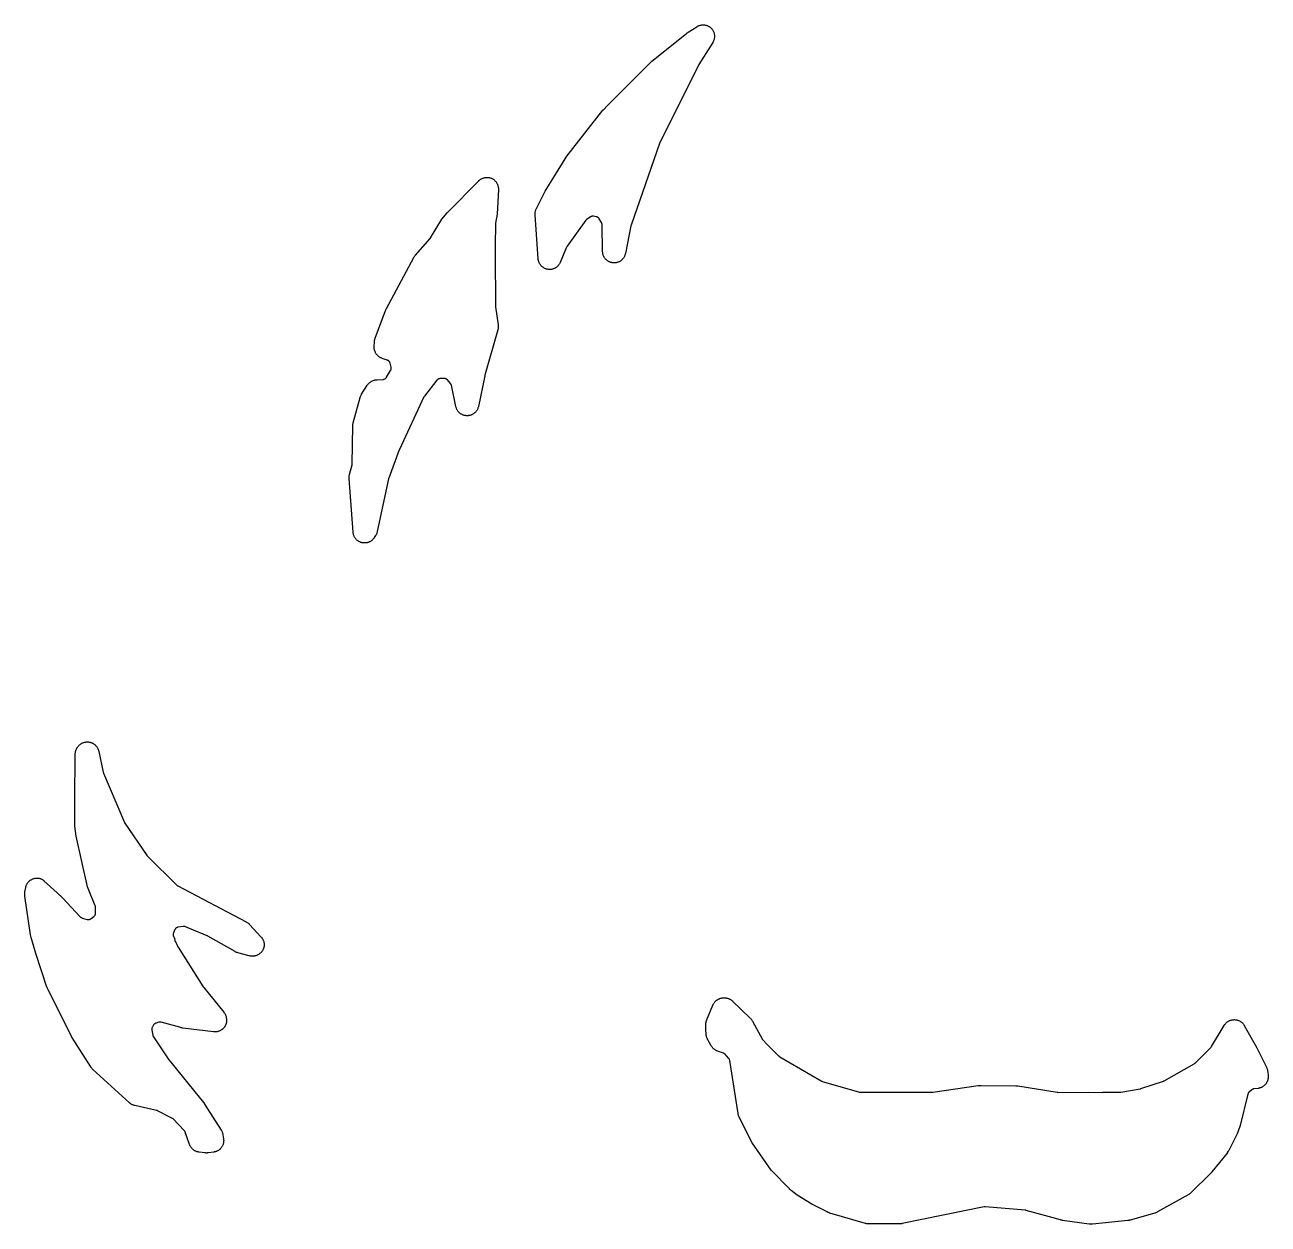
# Model space of a CAD drawing. Header units: millimetres. Extents: x 14 to 181, y 40 to 292.
# Drawn here: x 29.4 to 114.8, y 209.4 to 291.9 of the extents above; entities that cross this region are included whole.
import ezdxf

# ---------------------------------------------------------------- set-up
doc = ezdxf.new("R2010")
doc.units = ezdxf.units.MM
doc.layers.add('CUT', color=7, linetype='CONTINUOUS')

msp = doc.modelspace()

# ---------------------------------------------------------------- linework, layer by layer
at = {"layer": 'CUT'}
for points in [[(64.9095, 275.2933), (64.8787, 275.3255), (64.8569, 275.3507), (64.8294, 275.3858), (64.8102, 275.4131), (64.7863, 275.4507), (64.7699, 275.4798), (64.7499, 275.5196), (64.7364, 275.5502), (64.7204, 275.5918), (64.71, 275.6235), (64.6982, 275.6665), (64.691, 275.6991), (64.6835, 275.743), (64.6782, 275.7873), (64.6761, 275.8094), (64.4665, 278.8316), (64.4655, 278.8552), (64.4647, 278.9026), (64.4664, 278.95), (64.4695, 278.9854), (64.4762, 279.0323), (64.4831, 279.0671), (64.4947, 279.1131), (64.5051, 279.147), (64.5215, 279.1915), (64.5402, 279.235), (64.5501, 279.2566), (65.1448, 280.4636), (66.6536, 282.8572), (69.1236, 286.0135), (69.1408, 286.0342), (69.1548, 286.0501), (69.4331, 286.3312), (69.5764, 286.4759), (69.5943, 286.494), (69.8602, 286.7626), (72.394, 289.3037), (72.4121, 289.321), (72.4537, 289.3583), (72.4784, 289.3794), (74.867, 291.2936), (74.8855, 291.3077), (74.9162, 291.3297), (74.9785, 291.3719), (75.5729, 291.7548), (75.5915, 291.7661), (75.6291, 291.7878), (75.6676, 291.8077), (75.6972, 291.8212), (75.7376, 291.8372), (75.7683, 291.8478), (75.81, 291.8599), (75.8417, 291.8675), (75.8843, 291.8755), (75.9166, 291.88), (75.9598, 291.8839), (75.9923, 291.8852), (76.0357, 291.8849), (76.0682, 291.8831), (76.1114, 291.8786), (76.1435, 291.8737), (76.1861, 291.8651), (76.2176, 291.8571), (76.2591, 291.8444), (76.2897, 291.8334), (76.3298, 291.8168), (76.3593, 291.8029), (76.3976, 291.7825), (76.4255, 291.7658), (76.4617, 291.7418), (76.4879, 291.7225), (76.5216, 291.6951), (76.5458, 291.6734), (76.5767, 291.6429), (76.5987, 291.6189), (76.6265, 291.5856), (76.6461, 291.5596), (76.6705, 291.5237), (76.6875, 291.496), (76.7084, 291.458), (76.7227, 291.4287), (76.7398, 291.3888), (76.7512, 291.3583), (76.7644, 291.317), (76.7727, 291.2856), (76.7819, 291.2431), (76.7872, 291.211), (76.7922, 291.1679), (76.7944, 291.1354), (76.7953, 291.092), (76.7943, 291.0595), (76.791, 291.0162), (76.7869, 290.984), (76.7794, 290.9412), (76.7722, 290.9095), (76.7606, 290.8676), (76.7504, 290.8367), (76.7348, 290.7962), (76.7217, 290.7665), (76.7023, 290.7276), (76.6811, 290.6898), (76.67, 290.6711), (75.7166, 289.1505), (75.7092, 289.138), (75.6995, 289.1206), (75.6926, 289.1078), (73.0348, 283.7848), (73.0267, 283.7672), (73.0164, 283.7428), (73.0095, 283.7248), (71.0643, 278.1247), (71.0582, 278.105), (71.0508, 278.0779), (71.0461, 278.0579), (70.6674, 276.1629), (70.6626, 276.1415), (70.6519, 276.0991), (70.6392, 276.0571), (70.6282, 276.0262), (70.6114, 275.9857), (70.5974, 275.9561), (70.5768, 275.9174), (70.56, 275.8892), (70.5357, 275.8527), (70.5163, 275.8263), (70.4886, 275.7924), (70.4666, 275.768), (70.4357, 275.7369), (70.4115, 275.7148), (70.3778, 275.6868), (70.3515, 275.6671), (70.3152, 275.6426), (70.2871, 275.6256), (70.2486, 275.6047), (70.2191, 275.5905), (70.1787, 275.5734), (70.1479, 275.5622), (70.106, 275.5491), (70.0743, 275.5409), (70.0314, 275.532), (69.999, 275.5269), (69.9554, 275.5222), (69.9226, 275.5203), (69.8788, 275.5199), (69.846, 275.5211), (69.8024, 275.525), (69.7699, 275.5294), (69.7268, 275.5375), (69.6949, 275.5451), (69.6528, 275.5573), (69.6218, 275.568), (69.5811, 275.5842), (69.5512, 275.5979), (69.5123, 275.618), (69.4839, 275.6345), (69.4472, 275.6583), (69.4205, 275.6774), (69.3862, 275.7047), (69.3616, 275.7264), (69.3301, 275.7569), (69.3077, 275.7808), (69.2793, 275.8142), (69.2593, 275.8402), (69.2344, 275.8762), (69.217, 275.9041), (69.1956, 275.9423), (69.1811, 275.9717), (69.1635, 276.0119), (69.1519, 276.0426), (69.1383, 276.0842), (69.1297, 276.1159), (69.1203, 276.1587), (69.1148, 276.191), (69.1096, 276.2345), (69.1065, 276.2782), (69.1055, 276.3001), (69.0647, 278.1535), (69.0624, 278.1844), (69.057, 278.2149), (69.0484, 278.2447), (69.0368, 278.2734), (69.0223, 278.3008), (68.8719, 278.5524), (68.8563, 278.5759), (68.8385, 278.5979), (68.8188, 278.618), (68.7973, 278.6363), (68.7741, 278.6524), (68.7495, 278.6663), (68.7237, 278.6778), (68.697, 278.6868), (68.6695, 278.6933), (68.4832, 278.7281), (68.4546, 278.7321), (68.4258, 278.7332), (68.397, 278.7316), (68.3684, 278.7272), (68.3404, 278.7201), (68.3133, 278.7104), (68.2872, 278.6981), (68.2624, 278.6833), (68.0385, 278.5349), (68.0167, 278.519), (67.9964, 278.5011), (67.9778, 278.4815), (67.961, 278.4603), (66.6627, 276.6601), (66.6443, 276.6312), (66.6294, 276.6005), (66.1932, 275.5589), (66.1841, 275.5386), (66.1649, 275.4984), (66.1437, 275.4592), (66.1264, 275.4307), (66.1014, 275.3937), (66.0813, 275.367), (66.0528, 275.3328), (66.0302, 275.3082), (65.9985, 275.2769), (65.9736, 275.2547), (65.9389, 275.2267), (65.9119, 275.2071), (65.8746, 275.1827), (65.8458, 275.1658), (65.8063, 275.1452), (65.7759, 275.1312), (65.7346, 275.1146), (65.703, 275.1038), (65.6602, 275.0914), (65.6277, 275.0837), (65.5839, 275.0755), (65.5508, 275.0711), (65.5064, 275.0673), (65.473, 275.0662), (65.4284, 275.0669), (65.3951, 275.069), (65.3509, 275.0741), (65.3179, 275.0795), (65.2743, 275.089), (65.2421, 275.0976), (65.1997, 275.1113), (65.1685, 275.1231), (65.1276, 275.141), (65.0977, 275.1558), (65.0588, 275.1776), (65.0305, 275.1953), (64.994, 275.2208), (64.9676, 275.2413), (64.9338, 275.2703)], [(53.2306, 267.3816), (53.2491, 267.3916), (53.2866, 267.4108), (53.325, 267.4281), (53.3543, 267.4398), (53.3941, 267.4535), (53.4244, 267.4624), (53.4653, 267.4723), (53.4962, 267.4784), (53.5379, 267.4844), (53.5798, 267.4885), (53.6008, 267.4901), (54.0138, 267.5112), (54.0433, 267.5142), (54.0723, 267.5201), (54.1006, 267.5287), (54.1279, 267.5402), (54.1539, 267.5542), (54.1784, 267.5708), (54.2012, 267.5897), (54.222, 267.6107), (54.2406, 267.6337), (54.2569, 267.6584), (54.5359, 268.1315), (54.5499, 268.1581), (54.5611, 268.1861), (54.5695, 268.215), (54.5749, 268.2446), (54.5774, 268.2746), (54.5768, 268.3047), (54.5732, 268.3346), (54.5666, 268.364), (54.491, 268.6368), (54.4819, 268.6644), (54.4701, 268.691), (54.4559, 268.7163), (54.4393, 268.7401), (54.4204, 268.7622), (54.3995, 268.7824), (54.3768, 268.8004), (54.3524, 268.8162), (54.3266, 268.8295), (54.2996, 268.8403), (53.9536, 268.9595), (53.9319, 268.9676), (53.8888, 268.985), (53.8467, 269.0046), (53.8159, 269.0208), (53.7761, 269.0446), (53.7472, 269.064), (53.71, 269.0918), (53.6832, 269.114), (53.649, 269.1455), (53.6247, 269.1704), (53.594, 269.2052), (53.5724, 269.2325), (53.5454, 269.2703), (53.5267, 269.2996), (53.5038, 269.34), (53.483, 269.3815), (53.4731, 269.4025), (53.4705, 269.4086), (53.4626, 269.4279), (53.4476, 269.4667), (53.4345, 269.5062), (53.4261, 269.5362), (53.4167, 269.5767), (53.4111, 269.6074), (53.4055, 269.6486), (53.4027, 269.6796), (53.4009, 269.7212), (53.4011, 269.7628), (53.4016, 269.7836), (53.4168, 270.0886), (53.4185, 270.1117), (53.4232, 270.1578), (53.4303, 270.2036), (53.4373, 270.2376), (53.449, 270.2825), (53.463, 270.3266), (53.4706, 270.3485), (54.1871, 272.2587), (54.1986, 272.2865), (54.2296, 272.355), (54.243, 272.382), (56.1246, 275.8875), (56.1375, 275.9101), (56.1647, 275.9544), (56.1945, 275.9971), (56.2267, 276.038), (56.2433, 276.058), (57.253, 277.1995), (57.2701, 277.2208), (57.2852, 277.2435), (58.0518, 278.5166), (58.4089, 278.9593), (60.586, 281.1602), (60.6016, 281.1753), (60.6336, 281.2046), (60.667, 281.2324), (60.6929, 281.252), (60.7288, 281.2764), (60.7565, 281.2934), (60.7946, 281.3142), (60.8238, 281.3285), (60.8637, 281.3456), (60.8942, 281.3569), (60.9355, 281.3701), (60.9669, 281.3785), (61.0094, 281.3876), (61.0414, 281.3929), (61.0846, 281.3979), (61.117, 281.4), (61.1604, 281.4009), (61.1929, 281.3999), (61.2362, 281.3965), (61.2684, 281.3925), (61.3112, 281.3849), (61.3429, 281.3778), (61.3847, 281.3662), (61.4156, 281.356), (61.4561, 281.3404), (61.4858, 281.3273), (61.5246, 281.3079), (61.553, 281.2919), (61.5897, 281.2689), (61.6164, 281.2503), (61.6508, 281.2238), (61.6756, 281.2027), (61.7072, 281.1731), (61.7298, 281.1497), (61.7585, 281.1171), (61.7788, 281.0917), (61.8041, 281.0565), (61.8219, 281.0292), (61.8437, 280.9917), (61.8587, 280.9629), (61.8769, 280.9235), (61.8891, 280.8933), (61.9033, 280.8523), (61.9125, 280.8212), (61.9228, 280.779), (61.929, 280.7471), (61.9351, 280.7041), (61.9382, 280.6717), (61.9401, 280.6284), (61.94, 280.585), (61.9394, 280.5633), (61.8532, 278.8676), (61.7436, 278.2557), (61.7402, 278.2308), (61.7389, 278.2056), (61.725, 276.6975), (61.7201, 276.3529), (61.7211, 276.3229), (61.7215, 276.3204), (61.721, 276.269), (61.7162, 276.1743), (61.7159, 276.1659), (61.7156, 276.1543), (61.7155, 276.1459), (61.7346, 272.5739), (61.7355, 272.5524), (61.7378, 272.5231), (61.7402, 272.5017), (61.9243, 271.2714), (61.9273, 271.2476), (61.9318, 271.1997), (61.9338, 271.1516), (61.9334, 271.1156), (61.9302, 271.0676), (61.926, 271.0318), (61.9177, 270.9844), (61.9069, 270.9375), (61.9009, 270.9142), (61.0077, 267.8006), (61.0046, 267.7893), (61.0008, 267.7737), (60.9983, 267.7623), (60.5677, 265.6534), (60.5628, 265.6321), (60.5519, 265.5896), (60.539, 265.5477), (60.5278, 265.5168), (60.5109, 265.4764), (60.4968, 265.4468), (60.476, 265.4082), (60.459, 265.38), (60.4346, 265.3436), (60.415, 265.3173), (60.3871, 265.2834), (60.365, 265.2591), (60.334, 265.2282), (60.3096, 265.2061), (60.2757, 265.1783), (60.2494, 265.1588), (60.2129, 265.1344), (60.1848, 265.1175), (60.1461, 265.0968), (60.1165, 265.0827), (60.076, 265.0658), (60.0451, 265.0547), (60.0032, 265.0418), (59.9714, 265.0338), (59.9284, 265.0251), (59.8959, 265.0201), (59.8523, 265.0157), (59.8195, 265.0139), (59.7757, 265.0137), (59.7429, 265.0152), (59.6992, 265.0192), (59.6667, 265.0239), (59.6236, 265.0321), (59.5917, 265.0399), (59.5497, 265.0524), (59.5187, 265.0632), (59.4781, 265.0797), (59.4483, 265.0935), (59.4094, 265.1138), (59.3811, 265.1305), (59.3445, 265.1545), (59.3179, 265.1738), (59.2838, 265.2013), (59.2592, 265.2231), (59.2279, 265.2538), (59.2056, 265.2779), (59.1774, 265.3115), (59.1575, 265.3377), (59.1328, 265.3738), (59.1155, 265.4018), (59.0944, 265.4402), (59.08, 265.4697), (59.0627, 265.51), (59.0512, 265.5407), (59.0379, 265.5825), (59.0266, 265.6249), (59.0215, 265.6462), (58.7094, 267.1049), (58.7017, 267.1339), (58.6911, 267.1619), (58.6778, 267.1887), (58.6619, 267.2141), (58.6436, 267.2377), (58.4382, 267.4766), (58.4174, 267.4985), (58.3945, 267.5182), (58.3697, 267.5354), (58.3433, 267.5501), (58.3155, 267.5621), (58.2867, 267.5712), (58.2572, 267.5774), (58.2271, 267.5806), (58.1969, 267.5807), (57.9341, 267.5685), (57.9057, 267.5659), (57.8776, 267.5605), (57.8501, 267.5525), (57.8236, 267.5419), (57.7982, 267.5288), (57.7741, 267.5134), (57.7516, 267.4957), (57.7309, 267.476), (57.7122, 267.4544), (56.8598, 266.371), (56.84, 266.3426), (56.8236, 266.3121), (55.1438, 262.704), (55.139, 262.6932), (55.1328, 262.6783), (55.1285, 262.6673), (54.4007, 260.7172), (54.3937, 260.6962), (54.3883, 260.6748), (53.6195, 257.0627), (53.6148, 257.0428), (53.6046, 257.0034), (53.5925, 256.9646), (53.5822, 256.9359), (53.5667, 256.8982), (53.5538, 256.8706), (53.5349, 256.8345), (53.5145, 256.7993), (53.5039, 256.7819), (53.411, 256.6376), (53.3984, 256.619), (53.3722, 256.5825), (53.3443, 256.5474), (53.3221, 256.5221), (53.2907, 256.4899), (53.2661, 256.467), (53.2318, 256.4381), (53.205, 256.4177), (53.1679, 256.3924), (53.1392, 256.3748), (53.0998, 256.3533), (53.0695, 256.3387), (53.0282, 256.3212), (52.9966, 256.3097), (52.9537, 256.2964), (52.9211, 256.2881), (52.8771, 256.2791), (52.8438, 256.2741), (52.7991, 256.2696), (52.7656, 256.2679), (52.7206, 256.2679), (52.6871, 256.2695), (52.6424, 256.274), (52.6091, 256.279), (52.5651, 256.2879), (52.5325, 256.2962), (52.4896, 256.3094), (52.458, 256.3209), (52.4166, 256.3383), (52.3863, 256.3529), (52.3469, 256.3744), (52.3182, 256.3919), (52.2811, 256.4172), (52.2543, 256.4376), (52.2199, 256.4664), (52.1952, 256.4893), (52.1639, 256.5215), (52.1416, 256.5467), (52.1136, 256.5818), (52.094, 256.6091), (52.0697, 256.6469), (52.0529, 256.676), (52.0324, 256.716), (52.0186, 256.7466), (52.0022, 256.7885), (51.9916, 256.8204), (51.9794, 256.8636), (51.972, 256.8964), (51.9642, 256.9406), (51.9587, 256.9852), (51.9565, 257.0075), (51.6847, 260.6898), (51.6835, 260.7148), (51.6826, 260.7649), (51.6845, 260.815), (51.688, 260.8524), (51.6955, 260.9019), (51.7057, 260.951), (51.7115, 260.9754), (51.8885, 261.6387), (51.8938, 261.6628), (51.8972, 261.6872), (51.8986, 261.7118), (51.9352, 264.3144), (51.9358, 264.3333), (51.9379, 264.3708), (51.9416, 264.4083), (51.9456, 264.4363), (51.9523, 264.4733), (51.9607, 264.51), (51.9652, 264.5283), (52.437, 266.265), (52.4432, 266.2858), (52.4566, 266.3271), (52.472, 266.3677), (52.4849, 266.3975), (52.5041, 266.4364), (52.5252, 266.4744), (52.5361, 266.4931), (52.8967, 267.0749), (52.9089, 267.0936), (52.9343, 267.1304), (52.9615, 267.1658), (52.9831, 267.1914), (53.0137, 267.224), (53.0378, 267.2472), (53.0715, 267.2766), (53.0977, 267.2973), (53.1341, 267.3233), (53.1718, 267.3473), (53.1909, 267.3589)], [(34.2551, 231.2142), (34.2536, 231.2436), (34.2492, 231.2727), (34.242, 231.3012), (34.2321, 231.3289), (33.7434, 232.5029), (33.7006, 232.6214), (32.9197, 236.1123), (32.8242, 236.8102), (32.8209, 236.8427), (32.8209, 236.8428), (32.8194, 236.9032), (32.8293, 238.5963), (32.8571, 241.7444), (32.8579, 241.7673), (32.8606, 241.8129), (32.8657, 241.8583), (32.8712, 241.8921), (32.8808, 241.9368), (32.8897, 241.9699), (32.9038, 242.0134), (32.916, 242.0454), (32.9345, 242.0872), (32.9498, 242.1178), (32.9724, 242.1575), (32.997, 242.1961), (33.0098, 242.215), (33.0359, 242.2516), (33.0491, 242.2693), (33.0765, 242.304), (33.1055, 242.3373), (33.1285, 242.3611), (33.1606, 242.3914), (33.1858, 242.4129), (33.2208, 242.4399), (33.248, 242.4588), (33.2854, 242.4823), (33.3143, 242.4984), (33.3539, 242.5181), (33.3842, 242.5313), (33.4256, 242.547), (33.4571, 242.5572), (33.4997, 242.5687), (33.5321, 242.5758), (33.5756, 242.5831), (33.6085, 242.587), (33.6526, 242.5899), (33.6857, 242.5906), (33.7299, 242.5892), (33.7629, 242.5866), (33.8067, 242.5809), (33.8393, 242.575), (33.8823, 242.5651), (33.9142, 242.5561), (33.9561, 242.5419), (33.9869, 242.5298), (34.0272, 242.5117), (34.0566, 242.4966), (34.0949, 242.4746), (34.1228, 242.4567), (34.1587, 242.431), (34.1847, 242.4105), (34.218, 242.3814), (34.2498, 242.3507), (34.2653, 242.335), (34.2756, 242.324), (34.2892, 242.3089), (34.3157, 242.278), (34.3408, 242.2459), (34.3585, 242.221), (34.3806, 242.1868), (34.3959, 242.1604), (34.4148, 242.1244), (34.4278, 242.0967), (34.4433, 242.0591), (34.4537, 242.0304), (34.4658, 241.9915), (34.4761, 241.9521), (34.4808, 241.9323), (34.7866, 240.5039), (34.7938, 240.4765), (34.8036, 240.4499), (36.2372, 237.0603), (36.2504, 237.033), (36.2663, 237.0072), (37.808, 234.7643), (37.8251, 234.7418), (37.8442, 234.721), (39.8424, 232.7452), (39.8644, 232.7255), (39.8881, 232.7081), (39.9135, 232.6931), (44.6062, 230.221), (44.6282, 230.2086), (44.6714, 230.1826), (44.7131, 230.1543), (44.7431, 230.1313), (44.7814, 230.0985), (44.8177, 230.0635), (44.8354, 230.0456), (45.6239, 229.1983), (45.6385, 229.1818), (45.6669, 229.148), (45.6937, 229.1129), (45.7124, 229.0857), (45.7356, 229.0481), (45.7516, 229.0191), (45.771, 228.9795), (45.784, 228.9491), (45.7995, 228.9077), (45.8095, 228.8762), (45.8208, 228.8335), (45.8277, 228.8012), (45.8347, 228.7576), (45.8384, 228.7248), (45.8411, 228.6807), (45.8416, 228.6476), (45.84, 228.6035), (45.8372, 228.5706), (45.8313, 228.5268), (45.8253, 228.4943), (45.8151, 228.4513), (45.8059, 228.4196), (45.7916, 228.3778), (45.7794, 228.3471), (45.761, 228.3069), (45.7458, 228.2776), (45.7236, 228.2394), (45.7056, 228.2117), (45.6798, 228.1759), (45.6592, 228.15), (45.63, 228.1169), (45.6069, 228.0932), (45.5746, 228.0631), (45.5493, 228.0418), (45.5142, 228.015), (45.487, 227.9963), (45.4494, 227.9731), (45.4108, 227.9518), (45.3912, 227.9416), (45.3861, 227.9391), (45.3651, 227.9295), (45.3228, 227.9114), (45.2796, 227.8955), (45.2467, 227.8852), (45.2021, 227.8738), (45.1683, 227.867), (45.1228, 227.8602), (45.0885, 227.8569), (45.0425, 227.8548), (45.008, 227.8549), (44.9621, 227.8575), (44.9278, 227.8612), (44.8823, 227.8685), (44.8373, 227.8781), (44.8149, 227.8835), (44.0427, 228.09), (44.0241, 228.0954), (43.9872, 228.107), (43.9508, 228.1201), (43.924, 228.1312), (43.8888, 228.1474), (43.8544, 228.1652), (43.8374, 228.1744), (41.9754, 229.2393), (41.9592, 229.2479), (41.9367, 229.259), (41.92, 229.2666), (40.4408, 229.8875), (40.4107, 229.8983), (40.3795, 229.9058), (40.3477, 229.91), (40.3157, 229.9107), (40.2837, 229.908), (39.9407, 229.8607), (39.9107, 229.855), (39.8814, 229.8462), (39.8532, 229.8346), (39.8262, 229.8201), (39.8009, 229.8029), (39.7775, 229.7833), (39.7562, 229.7613), (39.7373, 229.7374), (39.7208, 229.7116), (39.7071, 229.6843), (39.6099, 229.4631), (39.5991, 229.4347), (39.5912, 229.4053), (39.5863, 229.3753), (39.5845, 229.345), (39.5858, 229.3146), (39.5901, 229.2846), (39.5975, 229.2551), (39.6078, 229.2265), (39.6694, 229.0793), (39.6925, 228.9736), (39.6994, 228.9476), (39.7086, 228.9224), (39.72, 228.8982), (39.7335, 228.875), (39.7946, 228.7802), (39.9056, 228.5152), (39.9165, 228.492), (39.9293, 228.4698), (41.66, 225.7536), (41.6694, 225.7397), (41.6828, 225.7211), (41.693, 225.7077), (43.0635, 224.01), (43.0783, 223.9906), (43.1069, 223.9509), (43.1333, 223.9098), (43.1514, 223.8779), (43.1732, 223.8342), (43.1877, 223.8006), (43.2046, 223.7547), (43.2189, 223.708), (43.2255, 223.6844), (43.235, 223.6464), (43.2399, 223.6242), (43.2487, 223.5797), (43.2551, 223.5347), (43.2583, 223.5009), (43.2602, 223.4555), (43.2599, 223.4215), (43.2573, 223.3761), (43.2536, 223.3423), (43.2464, 223.2975), (43.2393, 223.2642), (43.2276, 223.2204), (43.2172, 223.188), (43.2011, 223.1455), (43.1875, 223.1143), (43.1672, 223.0737), (43.1505, 223.044), (43.1262, 223.0057), (43.1066, 222.9779), (43.0786, 222.9421), (43.0563, 222.9164), (43.0249, 222.8837), (43.0001, 222.8604), (42.9655, 222.831), (42.9385, 222.8103), (42.9011, 222.7845), (42.8722, 222.7666), (42.8324, 222.7448), (42.8017, 222.7299), (42.7599, 222.7122), (42.728, 222.7005), (42.6846, 222.687), (42.6488, 222.6779), (42.603, 222.6687), (42.5634, 222.6629), (42.5155, 222.6584), (42.4795, 222.657), (42.4315, 222.6577), (42.3836, 222.661), (42.3596, 222.6632), (40.2436, 222.921), (40.227, 222.9234), (40.1939, 222.9287), (40.1611, 222.9352), (40.1285, 222.9429), (40.1123, 222.9471), (38.765, 223.3202), (38.7366, 223.3266), (38.7077, 223.3302), (38.6786, 223.331), (38.6496, 223.329), (38.6209, 223.3242), (38.5928, 223.3166), (38.4077, 223.2569), (38.38, 223.2464), (38.3535, 223.2333), (38.3284, 223.2177), (38.305, 223.1996), (38.2835, 223.1793), (38.2641, 223.157), (38.2469, 223.1329), (38.1606, 222.9979), (38.1464, 222.9731), (38.1346, 222.9471), (38.1253, 222.92), (38.1187, 222.8922), (38.1147, 222.8639), (38.1134, 222.8353), (38.1149, 222.8067), (38.1191, 222.7784), (38.1893, 222.4215), (38.1963, 222.3931), (38.2061, 222.3654), (38.2186, 222.3389), (38.2336, 222.3137), (39.1922, 220.8677), (39.2004, 220.8559), (39.212, 220.8401), (39.2208, 220.8287), (41.6819, 217.792), (41.6977, 217.7713), (41.7356, 217.7186), (41.7502, 217.697), (42.8896, 215.9013), (42.9018, 215.881), (42.925, 215.8396), (42.9461, 215.7971), (42.9601, 215.7645), (42.9766, 215.72), (42.9872, 215.6861), (42.9988, 215.6402), (43.0081, 215.5937), (43.0121, 215.5703), (43.0511, 215.3004), (43.0537, 215.2785), (43.0579, 215.2347), (43.0599, 215.1908), (43.0598, 215.1578), (43.0575, 215.1138), (43.0541, 215.081), (43.0476, 215.0375), (43.041, 215.0052), (43.0302, 214.9625), (43.0206, 214.931), (43.0057, 214.8895), (42.993, 214.8591), (42.9741, 214.8193), (42.9585, 214.7903), (42.9358, 214.7526), (42.9174, 214.7252), (42.8911, 214.6899), (42.8702, 214.6644), (42.8406, 214.6318), (42.8173, 214.6085), (42.7846, 214.579), (42.7591, 214.5581), (42.7237, 214.5319), (42.6963, 214.5136), (42.6585, 214.4909), (42.6295, 214.4754), (42.5897, 214.4566), (42.5592, 214.4439), (42.5178, 214.4291), (42.4862, 214.4195), (42.4435, 214.4088), (42.4004, 214.4002), (42.3787, 214.3964), (41.9958, 214.3392), (41.975, 214.3366), (41.9331, 214.3323), (41.8911, 214.33), (41.8596, 214.3298), (41.8176, 214.3314), (41.7757, 214.335), (41.7548, 214.3373), (41.3671, 214.3889), (41.3449, 214.3924), (41.3008, 214.4006), (41.2571, 214.4109), (41.2248, 214.4203), (41.1824, 214.4349), (41.1511, 214.4474), (41.1104, 214.4662), (41.0806, 214.4818), (41.0419, 214.5046), (41.0138, 214.523), (40.9775, 214.5495), (40.9514, 214.5707), (40.918, 214.6007), (40.8941, 214.6244), (40.8639, 214.6575), (40.8425, 214.6835), (40.8157, 214.7195), (40.7969, 214.7475), (40.7739, 214.786), (40.758, 214.8156), (40.7389, 214.8562), (40.7218, 214.8977), (40.7138, 214.9187), (40.4132, 215.7677), (40.4009, 215.7973), (40.3854, 215.8255), (40.3671, 215.8518), (40.3461, 215.876), (39.5768, 216.6717), (39.5524, 216.6943), (39.5256, 216.714), (39.4968, 216.7307), (38.5094, 217.2314), (38.4867, 217.2418), (38.4633, 217.2502), (38.4392, 217.2566), (36.9635, 217.5865), (36.9409, 217.5922), (36.8959, 217.6047), (36.8516, 217.6196), (36.8191, 217.6324), (36.7766, 217.6518), (36.7455, 217.6679), (36.7052, 217.6916), (36.676, 217.7109), (36.6384, 217.7386), (36.6024, 217.7683), (36.5847, 217.7835), (34.0647, 220.0814), (34.0503, 220.095), (34.0223, 220.1229), (33.9956, 220.152), (33.9765, 220.1747), (33.9524, 220.206), (33.9297, 220.2383), (33.9187, 220.2547), (32.6677, 222.2157), (32.6556, 222.2358), (32.6268, 222.2865), (32.6158, 222.3072), (30.9679, 225.6002), (30.9546, 225.6292), (30.9241, 225.7028), (30.9129, 225.7326), (30.1385, 228.0521), (29.8259, 229.1472), (29.79, 229.334), (29.3943, 231.9772), (29.4023, 232.2924), (29.4542, 232.5764), (29.4586, 232.598), (29.4686, 232.6407), (29.4807, 232.683), (29.4913, 232.7141), (29.5074, 232.755), (29.521, 232.785), (29.5411, 232.8241), (29.5575, 232.8526), (29.5812, 232.8896), (29.6004, 232.9163), (29.6276, 232.9508), (29.6493, 232.9756), (29.6798, 233.0072), (29.7038, 233.0298), (29.7372, 233.0583), (29.7632, 233.0784), (29.7993, 233.1035), (29.8272, 233.121), (29.8655, 233.1425), (29.895, 233.1572), (29.9352, 233.1748), (29.966, 233.1865), (30.0078, 233.2002), (30.0395, 233.2088), (30.0824, 233.2183), (30.1149, 233.2239), (30.1585, 233.2291), (30.1913, 233.2315), (30.2352, 233.2324), (30.2681, 233.2316), (30.312, 233.2283), (30.3446, 233.2242), (30.3879, 233.2166), (30.42, 233.2094), (30.4541, 233.1999), (30.4622, 233.1969), (30.4922, 233.1843), (30.5313, 233.1655), (30.56, 233.15), (30.5972, 233.1274), (30.6242, 233.1093), (30.659, 233.0833), (30.6925, 233.0556), (30.7089, 233.0414), (31.6121, 232.2205), (31.9866, 231.8651), (33.2054, 230.5676), (33.2286, 230.5454), (33.2541, 230.5258), (33.2815, 230.5091), (33.3105, 230.4953), (33.3409, 230.4848), (33.674, 230.3886), (33.7017, 230.382), (33.7298, 230.3781), (33.7582, 230.3768), (33.7866, 230.3783), (33.8148, 230.3824), (33.8424, 230.3892), (33.8693, 230.3985), (33.8951, 230.4104), (33.9197, 230.4247), (33.9429, 230.4412), (34.1414, 230.5976), (34.1642, 230.6174), (34.1848, 230.6395), (34.2031, 230.6634), (34.2189, 230.6891), (34.232, 230.7163), (34.2424, 230.7446), (34.2499, 230.7739), (34.2543, 230.8037), (34.2558, 230.8338)], [(77.5422, 224.9954), (77.5848, 224.991), (77.6165, 224.9863), (77.6585, 224.9779), (77.6896, 224.9702), (77.7307, 224.9578), (77.7609, 224.9472), (77.8006, 224.931), (77.8297, 224.9175), (77.8677, 224.8976), (77.8953, 224.8814), (77.9312, 224.858), (77.9573, 224.8393), (77.9908, 224.8126), (78.0229, 224.7843), (78.0387, 224.7698), (79.2431, 223.6069), (79.2589, 223.591), (79.2895, 223.5583), (79.3184, 223.5242), (79.3388, 223.4976), (79.3642, 223.4607), (79.3878, 223.4227), (79.3991, 223.4033), (80.1034, 222.1271), (80.1182, 222.103), (80.1352, 222.0805), (80.1543, 222.0596), (80.37, 221.8445), (80.372, 221.8413), (80.3918, 221.8129), (80.4147, 221.7871), (81.1608, 221.038), (81.1822, 221.0186), (81.2052, 221.0013), (81.2298, 220.9863), (81.2334, 220.9844), (81.2414, 220.9771), (81.2615, 220.9616), (81.2828, 220.9478), (84.1256, 219.2814), (84.1475, 219.2698), (84.1703, 219.26), (84.1939, 219.2521), (86.6985, 218.527), (86.7258, 218.5205), (86.7536, 218.5165), (86.7817, 218.5152), (87.5582, 218.5147), (87.6093, 218.5071), (87.6316, 218.5047), (87.6539, 218.5039), (88.4979, 218.5053), (88.5075, 218.5038), (88.5384, 218.5022), (90.0148, 218.5021), (90.0465, 218.5038), (90.0721, 218.5079), (91.0255, 218.5095), (91.0503, 218.5106), (91.0654, 218.5125), (91.7254, 218.5121), (91.747, 218.5129), (91.7767, 218.515), (91.7982, 218.5173), (94.9123, 218.969), (94.9293, 218.9711), (94.9632, 218.9747), (94.9634, 218.9747), (94.964, 218.9747), (94.9708, 218.9749), (95.1184, 218.9777), (97.5117, 218.959), (97.5292, 218.9586), (97.564, 218.9569), (97.5988, 218.954), (97.6334, 218.9496), (97.6507, 218.9471), (100.3427, 218.5046), (100.3673, 218.5016), (100.392, 218.5007), (102.4851, 218.5048), (103.4747, 218.5008), (103.496, 218.5015), (103.5253, 218.5035), (103.5465, 218.5057), (103.5559, 218.507), (104.6704, 218.5092), (104.6963, 218.5103), (104.7219, 218.5137), (106.0543, 218.7486), (106.076, 218.7533), (106.0973, 218.7595), (107.654, 219.2798), (107.6806, 219.2901), (107.7061, 219.3029), (109.7727, 220.4659), (109.7959, 220.4804), (109.8177, 220.497), (109.838, 220.5155), (110.9055, 221.5861), (110.9297, 221.6136), (110.9504, 221.6438), (111.8225, 223.0991), (111.8342, 223.1176), (111.8585, 223.1539), (111.8845, 223.1891), (111.9052, 223.2144), (111.9345, 223.2469), (111.9577, 223.2701), (111.99, 223.2996), (112.0152, 223.3205), (112.0502, 223.3466), (112.0865, 223.3711), (112.1019, 223.381), (112.1199, 223.3913), (112.1593, 223.4125), (112.1999, 223.4319), (112.231, 223.4449), (112.2734, 223.4601), (112.3056, 223.4699), (112.3493, 223.4808), (112.3824, 223.4873), (112.4269, 223.4938), (112.4605, 223.4969), (112.5054, 223.4989), (112.5391, 223.4988), (112.584, 223.4963), (112.6176, 223.4927), (112.662, 223.4857), (112.695, 223.4789), (112.7386, 223.4675), (112.7707, 223.4573), (112.8129, 223.4417), (112.8438, 223.4284), (112.8843, 223.4086), (112.9137, 223.3922), (112.952, 223.3685), (112.9797, 223.3493), (113.0153, 223.3218), (113.041, 223.3), (113.0737, 223.2691), (113.0971, 223.2448), (113.1266, 223.2108), (113.1474, 223.1843), (113.1733, 223.1475), (113.1974, 223.1095), (113.2089, 223.0902), (114.0491, 221.6047), (114.0551, 221.5937), (114.0698, 221.566), (114.0755, 221.5549), (114.7344, 220.2219), (114.7432, 220.2029), (114.76, 220.1645), (114.775, 220.1253), (114.7849, 220.0955), (114.7962, 220.0551), (114.8032, 220.0245), (114.8107, 219.9833), (114.8162, 219.9417), (114.8185, 219.9209), (114.8434, 219.6337), (114.8447, 219.6123), (114.8463, 219.5694), (114.846, 219.5265), (114.8441, 219.4944), (114.8396, 219.4517), (114.8347, 219.4199), (114.8262, 219.3778), (114.8183, 219.3466), (114.8058, 219.3055), (114.795, 219.2753), (114.7786, 219.2356), (114.765, 219.2064), (114.7449, 219.1685), (114.7285, 219.1408), (114.7049, 219.1049), (114.686, 219.0789), (114.659, 219.0455), (114.6377, 219.0214), (114.6077, 218.9907), (114.5842, 218.9688), (114.5514, 218.941), (114.5259, 218.9214), (114.4906, 218.897), (114.4634, 218.8799), (114.4259, 218.8589), (114.3972, 218.8445), (114.3579, 218.8271), (114.3279, 218.8156), (114.2871, 218.802), (114.2562, 218.7934), (114.2143, 218.7838), (114.1721, 218.7762), (114.1508, 218.7729), (113.8741, 218.7368), (113.8474, 218.7321), (113.8212, 218.725), (113.7958, 218.7156), (113.7714, 218.7039), (113.7481, 218.69), (113.7261, 218.6741), (113.5657, 218.5466), (113.5446, 218.5281), (113.5253, 218.5077), (113.508, 218.4856), (113.4928, 218.462), (113.4799, 218.4371), (113.4694, 218.411), (113.4614, 218.3841), (112.9251, 216.2252), (112.897, 216.1488), (112.804, 215.8961), (112.733, 215.7034), (112.7101, 215.6412), (112.6428, 215.5041), (112.1377, 214.5081), (112.1234, 214.4852), (112.1101, 214.4636), (112.1064, 214.4577), (112.0625, 214.387), (112.0331, 214.3394), (112.0315, 214.337), (112.0258, 214.3294), (110.9845, 213.0279), (110.9668, 213.0071), (110.9211, 212.9566), (110.9022, 212.9369), (109.5249, 211.5885), (109.5104, 211.5749), (109.4809, 211.5485), (109.4503, 211.5234), (109.4266, 211.5056), (109.3938, 211.4833), (109.3602, 211.4624), (109.3431, 211.4524), (107.2433, 210.2761), (107.2198, 210.2638), (107.172, 210.2406), (107.123, 210.2203), (107.0729, 210.203), (107.0476, 210.195), (105.3577, 209.719), (105.3389, 209.7142), (105.3011, 209.7053), (105.263, 209.698), (105.2245, 209.6924), (105.2053, 209.69), (102.7735, 209.4414), (102.6108, 209.4405), (102.5884, 209.4404), (102.5862, 209.4404), (102.5845, 209.4404), (102.5735, 209.4413), (102.5466, 209.4442), (100.7146, 209.7), (100.685, 209.7051), (100.6118, 209.7204), (100.5827, 209.7274), (98.2105, 210.3889), (98.1834, 210.3951), (98.1558, 210.3988), (95.4081, 210.6373), (95.3792, 210.6384), (95.3503, 210.6367), (95.3218, 210.6322), (89.6965, 209.4762), (89.6746, 209.4723), (89.6305, 209.4655), (89.5862, 209.4609), (89.5417, 209.4585), (89.5194, 209.4578), (89.337, 209.457), (89.2962, 209.457), (88.297, 209.4574), (88.2433, 209.4574), (88, 209.4575), (87.2961, 209.4577), (87.2846, 209.4593), (87.2423, 209.4674), (87.2004, 209.4774), (87.1796, 209.4829), (84.726, 210.1964), (84.7069, 210.2024), (84.669, 210.2153), (84.6317, 210.2298), (84.5951, 210.246), (84.577, 210.2545), (83.4726, 210.803), (82.4872, 211.4422), (82.0542, 211.7596), (82.0392, 211.7711), (82.0096, 211.7948), (81.9811, 211.8197), (81.9536, 211.8457), (81.9401, 211.859), (80.6845, 213.1542), (79.3751, 215.0279), (78.4948, 216.792), (78.4851, 216.8129), (78.4667, 216.855), (78.4505, 216.8981), (78.44, 216.9309), (78.4282, 216.9754), (78.4188, 217.0205), (78.4146, 217.0431), (77.8409, 220.6961), (77.835, 220.7248), (77.8263, 220.7527), (77.8149, 220.7797), (77.8009, 220.8054), (77.7845, 220.8296), (77.7659, 220.8522), (77.5258, 221.1144), (77.5051, 221.1349), (77.4826, 221.1533), (77.4583, 221.1694), (77.4326, 221.1831), (77.4058, 221.1943), (77.004, 221.3383), (76.9829, 221.3465), (76.9411, 221.364), (76.9001, 221.3835), (76.8702, 221.3997), (76.8315, 221.4232), (76.8034, 221.4423), (76.7672, 221.4696), (76.7412, 221.4914), (76.7079, 221.5223), (76.6842, 221.5466), (76.6542, 221.5806), (76.6331, 221.6072), (76.6067, 221.6441), (76.5822, 221.6822), (76.5704, 221.7016), (76.3332, 222.1152), (76.3233, 222.1335), (76.3043, 222.1705), (76.287, 222.2083), (76.2754, 222.2373), (76.2617, 222.2765), (76.2528, 222.3064), (76.2428, 222.3468), (76.2367, 222.3773), (76.2305, 222.4184), (76.2261, 222.4598), (76.2244, 222.4805), (76.2033, 222.8422), (76.2024, 222.9323), (76.2019, 222.9739), (76.2012, 223.0468), (76.1989, 223.2532), (76.2017, 223.2698), (76.2099, 223.3088), (76.2173, 223.3377), (76.2289, 223.3758), (76.2422, 223.4133), (76.2492, 223.4319), (76.6767, 224.489), (76.6857, 224.5096), (76.7045, 224.5503), (76.7254, 224.59), (76.7425, 224.6189), (76.7672, 224.6564), (76.7871, 224.6834), (76.8154, 224.7182), (76.8379, 224.7432), (76.8696, 224.775), (76.8945, 224.7976), (76.9291, 224.8261), (76.9561, 224.8461), (76.9934, 224.871), (77.0223, 224.8882), (77.0619, 224.9092), (77.0923, 224.9235), (77.1339, 224.9405), (77.1656, 224.9516), (77.2086, 224.9644), (77.2412, 224.9724), (77.2853, 224.9808), (77.3297, 224.987), (77.352, 224.9896), (77.4031, 224.9942), (77.4245, 224.9956), (77.4673, 224.9973), (77.5101, 224.9971)]]:
    msp.add_lwpolyline(points, close=True, dxfattribs=at)

doc.saveas('drawing.dxf')
